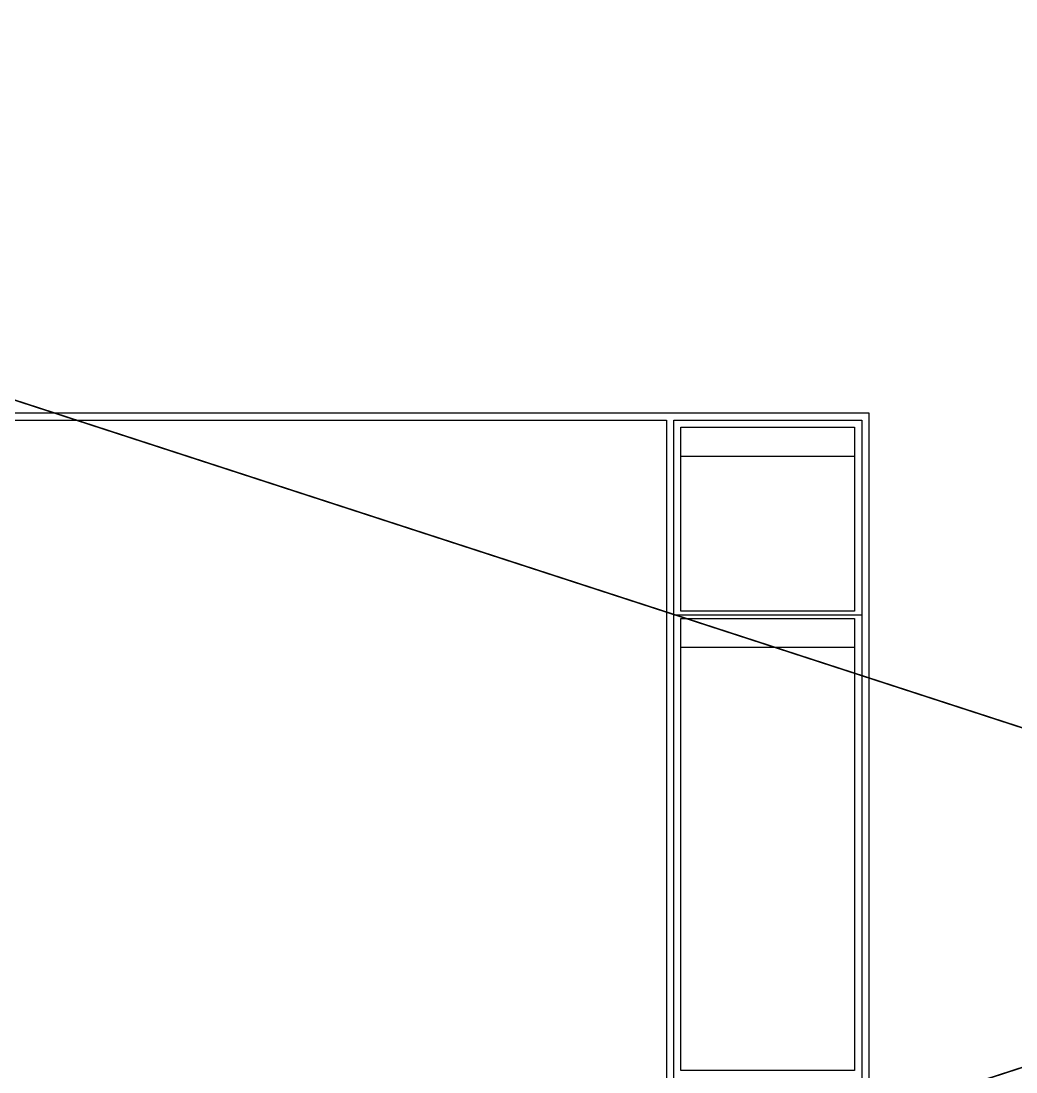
# Model space of a CAD drawing. Extents: x 0 to 840, y 0 to 273.
# Drawn here: x 182.4 to 337.7, y 109.4 to 273.4 of the extents above; entities that cross this region are included whole.
import ezdxf

# ---------------------------------------------------------------- set-up
doc = ezdxf.new("R2010")
doc.units = 0
doc.linetypes.add('1', pattern=[60.929508, 30.464754, -30.464754])
doc.layers.get('0').update_dxf_attribs({"linetype": 'CONTINUOUS'})
doc.layers.add('图框', color=7, linetype='CONTINUOUS')

msp = doc.modelspace()

# ---------------------------------------------------------------- linework, layer by layer
at = {"color": 7, "linetype": '1', "const_width": 0.239}
for points in [[(0, 273.25), (840.16, 0)], [(0, 0), (840.16, 273.25)], [(0, 273.25), (840.16, 0)], [(0, 0), (840.16, 273.25)]]:
    msp.add_lwpolyline(points, dxfattribs=at)
at = {"layer": '图框', "color": 7}
for points in [[(314.72, 212.26), (314.72, 4.57), (2.18, 4.57), (2.18, 212.26), (314.72, 212.26)], [(3.31, 5.69), (3.31, 211.13), (283.12, 211.13), (283.12, 5.69), (3.31, 5.69)], [(313.6, 211.13), (313.6, 5.69), (284.25, 5.69), (284.25, 211.13), (313.6, 211.13)], [(312.47, 210), (312.47, 181.31), (285.38, 181.31), (285.38, 210), (312.47, 210)], [(312.47, 210), (312.47, 205.45), (285.38, 205.45), (285.38, 210), (312.47, 210)], [(284.25, 180.75), (313.6, 180.75)], [(312.47, 180.18), (312.47, 109.66), (285.38, 109.66), (285.38, 180.18), (312.47, 180.18)], [(312.47, 180.18), (312.47, 175.63), (285.38, 175.63), (285.38, 180.18), (312.47, 180.18)]]:
    msp.add_lwpolyline(points, dxfattribs=at)
at = {"layer": '图框', "color": 7, "const_width": 0.00000000153}
for points in [[(287.81, 207.97), (287.81, 207.34), (288.9, 207.34), (288.9, 207.13), (287.57, 207.13), (287.57, 208.98), (288.86, 208.98), (288.86, 208.78), (287.81, 208.78), (287.81, 208.18), (288.82, 208.18), (288.82, 207.97), (287.81, 207.97)], [(289.13, 208.46), (289.33, 208.46), (289.33, 208.24), (289.33, 208.24), (289.39, 208.32), (289.45, 208.39), (289.52, 208.44), (289.52, 208.44), (289.6, 208.47), (289.68, 208.49), (289.77, 208.5), (289.77, 208.5), (289.89, 208.49), (290, 208.46), (290.08, 208.4), (290.08, 208.4), (290.14, 208.33), (290.18, 208.24), (290.19, 208.14), (290.19, 207.13), (289.98, 207.13), (289.98, 208.05), (289.98, 208.05), (289.98, 208.13), (289.95, 208.19), (289.91, 208.24), (289.91, 208.24), (289.85, 208.28), (289.79, 208.31), (289.71, 208.31), (289.71, 208.31), (289.61, 208.3), (289.52, 208.26), (289.45, 208.19), (289.45, 208.19), (289.39, 208.1), (289.36, 207.99), (289.35, 207.86), (289.35, 207.13), (289.13, 207.13), (289.13, 208.46)], [(291.01, 208.46), (291.01, 208.29), (290.79, 208.29), (290.79, 207.38), (290.79, 207.38), (290.79, 207.33), (290.8, 207.3), (290.81, 207.28), (290.81, 207.28), (290.84, 207.27), (290.87, 207.26), (290.91, 207.26), (290.91, 207.26), (290.95, 207.26), (290.98, 207.26), (291.01, 207.27), (291.01, 207.09), (291.01, 207.09), (290.95, 207.08), (290.89, 207.07), (290.84, 207.07), (290.84, 207.07), (290.76, 207.08), (290.7, 207.09), (290.65, 207.12), (290.65, 207.12), (290.61, 207.17), (290.59, 207.22), (290.58, 207.28), (290.58, 208.29), (290.4, 208.29), (290.4, 208.46), (290.58, 208.46), (290.58, 208.83), (290.79, 208.83), (290.79, 208.46), (291.01, 208.46)], [(292.34, 207.72), (291.36, 207.72), (291.36, 207.72), (291.37, 207.59), (291.41, 207.48), (291.47, 207.39), (291.47, 207.39), (291.54, 207.32), (291.64, 207.28), (291.75, 207.27), (291.75, 207.27), (291.9, 207.3), (292.02, 207.38), (292.1, 207.53), (292.31, 207.53), (292.31, 207.53), (292.27, 207.4), (292.21, 207.28), (292.12, 207.19), (292.12, 207.19), (292.01, 207.12), (291.89, 207.08), (291.74, 207.07), (291.74, 207.07), (291.57, 207.09), (291.42, 207.15), (291.3, 207.26), (291.3, 207.26), (291.21, 207.4), (291.15, 207.57), (291.14, 207.78), (291.14, 207.78), (291.16, 207.98), (291.21, 208.16), (291.3, 208.3), (291.3, 208.3), (291.43, 208.41), (291.57, 208.48), (291.75, 208.5), (291.75, 208.5), (292.08, 208.41), (292.27, 208.16), (292.34, 207.72)], [(292.11, 207.9), (292.11, 207.9), (292.1, 208.01), (292.07, 208.1), (292.01, 208.19), (292.01, 208.19), (291.93, 208.25), (291.85, 208.29), (291.75, 208.3), (291.75, 208.3), (291.64, 208.29), (291.56, 208.26), (291.48, 208.19), (291.48, 208.19), (291.42, 208.11), (291.38, 208.01), (291.36, 207.9)], [(293.21, 208.28), (293.21, 208.28), (293.08, 208.26), (292.97, 208.23), (292.89, 208.18), (292.89, 208.18), (292.83, 208.1), (292.8, 207.98), (292.78, 207.82), (292.78, 207.13), (292.57, 207.13), (292.57, 208.46), (292.77, 208.46), (292.77, 208.22), (292.77, 208.22), (292.83, 208.31), (292.89, 208.38), (292.94, 208.44), (292.94, 208.44), (293, 208.47), (293.06, 208.49), (293.13, 208.5), (293.13, 208.5), (293.15, 208.5), (293.18, 208.5), (293.21, 208.49), (293.21, 208.28)], [(293.42, 206.57), (293.42, 208.46), (293.61, 208.46), (293.61, 208.26), (293.61, 208.26), (293.73, 208.39), (293.87, 208.47), (294.04, 208.5), (294.04, 208.5), (294.2, 208.48), (294.34, 208.41), (294.45, 208.3), (294.45, 208.3), (294.54, 208.16), (294.59, 207.98), (294.61, 207.77), (294.61, 207.77), (294.59, 207.57), (294.54, 207.4), (294.45, 207.26), (294.45, 207.26), (294.34, 207.16), (294.2, 207.09), (294.04, 207.07), (294.04, 207.07), (293.88, 207.09), (293.75, 207.16), (293.63, 207.27), (293.63, 206.57), (293.42, 206.57)], [(294, 208.3), (293.9, 208.29), (293.81, 208.24), (293.73, 208.16), (293.73, 208.16), (293.67, 208.06), (293.64, 207.93), (293.63, 207.79), (293.63, 207.79), (293.64, 207.64), (293.67, 207.51), (293.73, 207.41), (293.73, 207.41), (293.81, 207.33), (293.9, 207.28), (294, 207.27), (294, 207.27), (294.11, 207.28), (294.2, 207.33), (294.28, 207.41), (294.28, 207.41), (294.34, 207.51), (294.38, 207.64), (294.39, 207.78), (294.39, 207.78), (294.38, 207.93), (294.34, 208.05), (294.28, 208.16), (294.28, 208.16), (294.2, 208.24), (294.11, 208.29), (294, 208.3)], [(295.48, 208.28), (295.48, 208.28), (295.35, 208.26), (295.24, 208.23), (295.16, 208.18), (295.16, 208.18), (295.1, 208.1), (295.06, 207.98), (295.05, 207.82), (295.05, 207.13), (294.84, 207.13), (294.84, 208.46), (295.03, 208.46), (295.03, 208.22), (295.03, 208.22), (295.09, 208.31), (295.15, 208.38), (295.21, 208.44), (295.21, 208.44), (295.27, 208.47), (295.33, 208.49), (295.4, 208.5), (295.4, 208.5), (295.42, 208.5), (295.45, 208.5), (295.48, 208.49), (295.48, 208.28)], [(295.91, 208.72), (295.7, 208.72), (295.7, 208.98), (295.91, 208.98)], [(295.91, 208.46), (295.91, 207.13), (295.7, 207.13), (295.7, 208.46), (295.91, 208.46)], [(296.41, 207.53), (296.41, 207.53), (296.42, 207.45), (296.45, 207.39), (296.49, 207.34), (296.49, 207.34), (296.55, 207.3), (296.63, 207.27), (296.73, 207.27), (296.73, 207.27), (296.82, 207.27), (296.89, 207.29), (296.96, 207.32), (296.96, 207.32), (297, 207.37), (297.03, 207.42), (297.04, 207.47), (297.04, 207.47), (297.04, 207.52), (297.02, 207.56), (296.99, 207.59), (296.99, 207.59), (296.96, 207.62), (296.9, 207.64), (296.84, 207.66), (296.64, 207.71), (296.64, 207.71), (296.5, 207.75), (296.39, 207.8), (296.31, 207.85), (296.31, 207.85), (296.26, 207.92), (296.23, 208), (296.22, 208.09), (296.22, 208.09), (296.23, 208.21), (296.28, 208.31), (296.36, 208.39), (296.36, 208.39), (296.46, 208.45), (296.58, 208.49), (296.73, 208.5), (296.73, 208.5), (296.87, 208.49), (296.99, 208.45), (297.08, 208.39), (297.08, 208.39), (297.15, 208.31), (297.2, 208.21), (297.21, 208.09), (296.99, 208.09), (296.99, 208.09), (296.95, 208.21), (296.86, 208.28), (296.72, 208.3), (296.72, 208.3), (296.64, 208.3), (296.57, 208.28), (296.51, 208.25), (296.51, 208.25), (296.47, 208.21), (296.45, 208.16), (296.44, 208.1), (296.44, 208.1), (296.44, 208.06), (296.46, 208.02), (296.5, 207.99), (296.5, 207.99), (296.54, 207.96), (296.61, 207.93), (296.68, 207.91), (296.89, 207.86), (296.89, 207.86), (297.01, 207.83), (297.1, 207.78), (297.17, 207.73), (297.17, 207.73), (297.22, 207.66), (297.25, 207.58), (297.26, 207.49), (297.26, 207.49), (297.25, 207.37), (297.2, 207.27), (297.12, 207.18), (297.12, 207.18), (297, 207.12), (296.87, 207.08), (296.71, 207.07), (296.71, 207.07), (296.43, 207.12), (296.25, 207.27), (296.18, 207.53), (296.41, 207.53)], [(298.63, 207.72), (297.65, 207.72), (297.65, 207.72), (297.66, 207.59), (297.7, 207.48), (297.76, 207.39), (297.76, 207.39), (297.83, 207.32), (297.93, 207.28), (298.04, 207.27), (298.04, 207.27), (298.19, 207.3), (298.31, 207.38), (298.39, 207.53), (298.6, 207.53), (298.6, 207.53), (298.56, 207.4), (298.5, 207.28), (298.41, 207.19), (298.41, 207.19), (298.3, 207.12), (298.18, 207.08), (298.03, 207.07), (298.03, 207.07), (297.86, 207.09), (297.71, 207.15), (297.59, 207.26), (297.59, 207.26), (297.5, 207.4), (297.45, 207.57), (297.43, 207.78), (297.43, 207.78), (297.45, 207.98), (297.5, 208.16), (297.59, 208.3), (297.59, 208.3), (297.72, 208.41), (297.87, 208.48), (298.04, 208.5), (298.04, 208.5), (298.37, 208.41), (298.57, 208.16), (298.63, 207.72)], [(298.4, 207.9), (298.4, 207.9), (298.39, 208.01), (298.36, 208.1), (298.3, 208.19), (298.3, 208.19), (298.22, 208.25), (298.14, 208.29), (298.04, 208.3), (298.04, 208.3), (297.93, 208.29), (297.85, 208.26), (297.77, 208.19), (297.77, 208.19), (297.71, 208.11), (297.67, 208.01), (297.65, 207.9)], [(299.78, 208.98), (299.78, 207.34), (300.7, 207.34), (300.7, 207.13), (299.55, 207.13), (299.55, 208.98), (299.78, 208.98)], [(301.45, 208.5), (301.45, 208.5), (301.63, 208.48), (301.78, 208.42), (301.9, 208.31), (301.9, 208.31), (301.99, 208.17), (302.04, 207.99), (302.06, 207.77), (302.06, 207.77), (302.04, 207.57), (301.99, 207.4), (301.9, 207.26), (301.9, 207.26), (301.78, 207.15), (301.63, 207.09), (301.46, 207.07), (301.46, 207.07), (301.28, 207.09), (301.13, 207.15), (301.01, 207.26), (301.01, 207.26), (300.92, 207.4), (300.87, 207.58), (300.85, 207.79), (300.85, 207.79), (300.87, 207.99), (300.92, 208.17), (301.01, 208.31), (301.01, 208.31), (301.13, 208.42), (301.28, 208.48), (301.45, 208.5)], [(301.46, 208.3), (301.35, 208.29), (301.25, 208.24), (301.18, 208.17), (301.18, 208.17), (301.12, 208.06), (301.09, 207.94), (301.08, 207.79), (301.08, 207.79), (301.09, 207.64), (301.12, 207.51), (301.18, 207.4), (301.18, 207.4), (301.25, 207.33), (301.35, 207.28), (301.46, 207.27), (301.46, 207.27), (301.57, 207.28), (301.66, 207.33), (301.74, 207.4), (301.74, 207.4), (301.79, 207.51), (301.83, 207.63), (301.84, 207.78), (301.84, 207.78), (301.83, 207.93), (301.79, 208.06), (301.74, 208.16), (301.74, 208.16), (301.66, 208.24), (301.57, 208.29), (301.46, 208.3)], [(302.76, 207.07), (302.76, 207.07), (302.62, 207.09), (302.48, 207.16), (302.37, 207.26), (302.37, 207.26), (302.28, 207.4), (302.23, 207.57), (302.21, 207.77), (302.21, 207.77), (302.23, 207.98), (302.28, 208.15), (302.37, 208.3), (302.37, 208.3), (302.48, 208.41), (302.62, 208.48), (302.78, 208.5), (302.78, 208.5), (302.94, 208.47), (303.07, 208.4), (303.19, 208.27), (303.16, 208.46), (303.38, 208.46), (303.38, 207.35), (303.38, 207.35), (303.38, 207.23), (303.37, 207.12), (303.36, 207.03), (303.36, 207.03), (303.34, 206.94), (303.31, 206.86), (303.28, 206.79), (303.28, 206.79), (303.23, 206.72), (303.17, 206.67), (303.1, 206.63), (303.1, 206.63), (303.01, 206.6), (302.91, 206.58), (302.79, 206.57), (302.79, 206.57), (302.64, 206.59), (302.52, 206.62), (302.41, 206.68), (302.41, 206.68), (302.33, 206.76), (302.28, 206.86), (302.26, 206.98), (302.47, 206.98), (302.47, 206.98), (302.52, 206.85), (302.63, 206.78), (302.8, 206.75), (302.8, 206.75), (302.92, 206.76), (303.02, 206.81), (303.09, 206.87), (303.09, 206.87), (303.13, 206.97), (303.16, 207.09), (303.17, 207.24), (303.17, 207.31), (303.17, 207.31), (303.11, 207.23), (303.05, 207.17), (302.98, 207.13), (302.98, 207.13), (302.92, 207.09), (302.84, 207.08), (302.76, 207.07)], [(302.8, 208.3), (302.7, 208.29), (302.61, 208.24), (302.53, 208.16), (302.53, 208.16), (302.48, 208.06), (302.45, 207.93), (302.43, 207.79), (302.43, 207.79), (302.45, 207.64), (302.48, 207.51), (302.53, 207.4), (302.53, 207.4), (302.61, 207.33), (302.7, 207.28), (302.81, 207.27), (302.81, 207.27), (302.91, 207.28), (303, 207.33), (303.07, 207.4), (303.07, 207.4), (303.12, 207.5), (303.16, 207.63), (303.17, 207.78), (303.17, 207.78), (303.16, 207.93), (303.13, 208.06), (303.07, 208.17), (303.07, 208.17), (303, 208.24), (302.91, 208.29), (302.8, 208.3)], [(304.21, 208.5), (304.21, 208.5), (304.39, 208.48), (304.54, 208.42), (304.66, 208.31), (304.66, 208.31), (304.75, 208.17), (304.8, 207.99), (304.82, 207.77), (304.82, 207.77), (304.8, 207.57), (304.75, 207.4), (304.66, 207.26), (304.66, 207.26), (304.54, 207.15), (304.39, 207.09), (304.22, 207.07), (304.22, 207.07), (304.04, 207.09), (303.89, 207.15), (303.77, 207.26), (303.77, 207.26), (303.68, 207.4), (303.63, 207.58), (303.61, 207.79), (303.61, 207.79), (303.63, 207.99), (303.68, 208.17), (303.77, 208.31), (303.77, 208.31), (303.89, 208.42), (304.04, 208.48), (304.21, 208.5)], [(304.22, 208.3), (304.11, 208.29), (304.01, 208.24), (303.94, 208.17), (303.94, 208.17), (303.88, 208.06), (303.85, 207.94), (303.83, 207.79), (303.83, 207.79), (303.85, 207.64), (303.88, 207.51), (303.94, 207.4), (303.94, 207.4), (304.01, 207.33), (304.11, 207.28), (304.22, 207.27), (304.22, 207.27), (304.33, 207.28), (304.42, 207.33), (304.5, 207.4), (304.5, 207.4), (304.55, 207.51), (304.59, 207.63), (304.6, 207.78), (304.6, 207.78), (304.59, 207.93), (304.55, 208.06), (304.5, 208.16), (304.5, 208.16), (304.42, 208.24), (304.33, 208.29), (304.22, 208.3)], [(287.76, 178.23), (287.76, 178.23), (287.76, 178.17), (287.77, 178.1), (287.78, 178.04), (287.78, 178.04), (287.79, 177.97), (287.81, 177.9), (287.84, 177.83), (287.84, 177.83), (287.87, 177.76), (287.91, 177.7), (287.96, 177.64), (287.96, 177.64), (288.01, 177.59), (288.07, 177.55), (288.15, 177.51), (288.15, 177.51), (288.23, 177.48), (288.32, 177.47), (288.42, 177.46), (288.42, 177.46), (288.58, 177.48), (288.72, 177.53), (288.84, 177.62), (288.84, 177.62), (288.93, 177.74), (288.99, 177.87), (289, 178.03), (289, 178.08), (288.44, 178.08), (288.44, 178.29), (289.21, 178.29), (289.21, 177.3), (289.06, 177.3), (289, 177.55), (289, 177.55), (288.82, 177.38), (288.61, 177.28), (288.37, 177.25), (288.37, 177.25), (288.14, 177.28), (287.93, 177.37), (287.76, 177.52), (287.76, 177.52), (287.63, 177.72), (287.55, 177.95), (287.52, 178.22), (287.52, 178.22), (287.52, 178.3), (287.53, 178.38), (287.54, 178.46), (287.54, 178.46), (287.56, 178.55), (287.59, 178.63), (287.63, 178.72), (287.63, 178.72), (287.68, 178.81), (287.73, 178.89), (287.79, 178.96), (287.79, 178.96), (287.86, 179.02), (287.95, 179.08), (288.05, 179.13), (288.05, 179.13), (288.16, 179.17), (288.28, 179.19), (288.41, 179.2), (288.41, 179.2), (288.61, 179.18), (288.79, 179.13), (288.93, 179.04), (288.93, 179.04), (289.05, 178.92), (289.14, 178.78), (289.19, 178.6), (288.95, 178.6), (288.95, 178.6), (288.91, 178.71), (288.85, 178.81), (288.76, 178.88), (288.76, 178.88), (288.66, 178.94), (288.54, 178.98), (288.41, 178.99), (288.41, 178.99), (288.22, 178.96), (288.07, 178.89), (287.94, 178.78), (287.94, 178.78), (287.84, 178.63), (287.78, 178.44), (287.76, 178.23)], [(296.04, 179.16), (296.04, 177.31), (295.83, 177.31), (295.83, 179.16), (296.04, 179.16)], [(298.46, 179.16), (298.46, 177.31), (298.19, 177.31), (297.23, 178.81), (297.23, 177.31), (297.01, 177.31), (297.01, 179.16), (297.27, 179.16), (298.24, 177.65), (298.24, 179.16), (298.46, 179.16)], [(300.69, 178.64), (300.69, 178.47), (300.47, 178.47), (300.47, 177.56), (300.47, 177.56), (300.47, 177.51), (300.48, 177.48), (300.49, 177.46), (300.49, 177.46), (300.51, 177.45), (300.54, 177.44), (300.58, 177.44), (300.58, 177.44), (300.62, 177.44), (300.66, 177.44), (300.69, 177.45), (300.69, 177.27), (300.69, 177.27), (300.62, 177.26), (300.56, 177.25), (300.51, 177.25), (300.51, 177.25), (300.44, 177.26), (300.37, 177.27), (300.32, 177.31), (300.32, 177.31), (300.28, 177.35), (300.26, 177.4), (300.26, 177.46), (300.26, 178.47), (300.07, 178.47), (300.07, 178.64), (300.26, 178.64), (300.26, 179.01), (300.47, 179.01), (300.47, 178.64), (300.69, 178.64)], [(290.65, 177.9), (289.66, 177.9), (289.66, 177.9), (289.68, 177.77), (289.71, 177.66), (289.77, 177.57), (289.77, 177.57), (289.85, 177.5), (289.94, 177.46), (290.06, 177.45), (290.06, 177.45), (290.21, 177.48), (290.33, 177.57), (290.4, 177.71), (290.62, 177.71), (290.62, 177.71), (290.58, 177.58), (290.52, 177.46), (290.43, 177.37), (290.43, 177.37), (290.32, 177.3), (290.19, 177.26), (290.05, 177.25), (290.05, 177.25), (289.87, 177.27), (289.73, 177.33), (289.61, 177.44), (289.61, 177.44), (289.51, 177.58), (289.46, 177.75), (289.44, 177.96), (289.44, 177.96), (289.46, 178.16), (289.52, 178.34), (289.61, 178.48), (289.61, 178.48), (289.73, 178.59), (289.88, 178.66), (290.05, 178.68), (290.05, 178.68), (290.38, 178.59), (290.58, 178.34), (290.65, 177.9)], [(290.42, 178.08), (290.42, 178.08), (290.41, 178.19), (290.37, 178.28), (290.32, 178.37), (290.32, 178.37), (290.24, 178.43), (290.15, 178.47), (290.05, 178.49), (290.05, 178.49), (289.95, 178.47), (289.86, 178.44), (289.79, 178.37), (289.79, 178.37), (289.73, 178.29), (289.69, 178.19), (289.67, 178.08)], [(290.88, 178.64), (291.07, 178.64), (291.07, 178.42), (291.07, 178.42), (291.13, 178.5), (291.2, 178.57), (291.26, 178.62), (291.26, 178.62), (291.34, 178.65), (291.42, 178.67), (291.51, 178.68), (291.51, 178.68), (291.63, 178.67), (291.74, 178.64), (291.82, 178.58), (291.82, 178.58), (291.89, 178.51), (291.92, 178.42), (291.94, 178.32), (291.94, 177.31), (291.73, 177.31), (291.73, 178.23), (291.73, 178.23), (291.72, 178.31), (291.69, 178.37), (291.65, 178.42), (291.65, 178.42), (291.6, 178.46), (291.53, 178.49), (291.45, 178.5), (291.45, 178.5), (291.35, 178.48), (291.26, 178.44), (291.19, 178.37), (291.19, 178.37), (291.13, 178.28), (291.1, 178.17), (291.09, 178.04), (291.09, 177.31), (290.88, 177.31), (290.88, 178.64)], [(293.37, 177.9), (292.39, 177.9), (292.39, 177.9), (292.4, 177.77), (292.44, 177.66), (292.5, 177.57), (292.5, 177.57), (292.57, 177.5), (292.67, 177.46), (292.78, 177.45), (292.78, 177.45), (292.93, 177.48), (293.05, 177.57), (293.13, 177.71), (293.34, 177.71), (293.34, 177.71), (293.3, 177.58), (293.24, 177.46), (293.15, 177.37), (293.15, 177.37), (293.04, 177.3), (292.92, 177.26), (292.77, 177.25), (292.77, 177.25), (292.6, 177.27), (292.45, 177.33), (292.33, 177.44), (292.33, 177.44), (292.24, 177.58), (292.18, 177.75), (292.17, 177.96), (292.17, 177.96), (292.18, 178.16), (292.24, 178.34), (292.33, 178.48), (292.33, 178.48), (292.46, 178.59), (292.6, 178.66), (292.78, 178.68), (292.78, 178.68), (293.11, 178.59), (293.3, 178.34), (293.37, 177.9)], [(293.14, 178.08), (293.14, 178.08), (293.13, 178.19), (293.1, 178.28), (293.04, 178.37), (293.04, 178.37), (292.96, 178.43), (292.88, 178.47), (292.77, 178.49), (292.77, 178.49), (292.67, 178.47), (292.59, 178.44), (292.51, 178.37), (292.51, 178.37), (292.45, 178.29), (292.41, 178.19), (292.39, 178.08)], [(294.24, 178.46), (294.24, 178.46), (294.11, 178.44), (294, 178.41), (293.92, 178.36), (293.92, 178.36), (293.86, 178.28), (293.83, 178.16), (293.81, 178), (293.81, 177.31), (293.6, 177.31), (293.6, 178.64), (293.8, 178.64), (293.8, 178.4), (293.8, 178.4), (293.86, 178.49), (293.92, 178.56), (293.97, 178.62), (293.97, 178.62), (294.03, 178.65), (294.09, 178.67), (294.16, 178.68), (294.16, 178.68), (294.18, 178.68), (294.21, 178.68), (294.24, 178.67), (294.24, 178.46)], [(294.43, 178.25), (294.43, 178.25), (294.49, 178.49), (294.67, 178.63), (294.96, 178.68), (294.96, 178.68), (295.11, 178.67), (295.24, 178.64), (295.34, 178.59), (295.34, 178.59), (295.41, 178.52), (295.45, 178.43), (295.46, 178.32), (295.46, 177.53), (295.46, 177.53), (295.48, 177.48), (295.51, 177.44), (295.58, 177.43), (295.58, 177.43), (295.59, 177.43), (295.61, 177.43), (295.62, 177.43), (295.62, 177.27), (295.62, 177.27), (295.57, 177.26), (295.52, 177.25), (295.48, 177.25), (295.48, 177.25), (295.42, 177.26), (295.36, 177.27), (295.32, 177.3), (295.32, 177.3), (295.29, 177.34), (295.27, 177.38), (295.26, 177.45), (295.26, 177.45), (295.11, 177.34), (294.96, 177.27), (294.81, 177.25), (294.81, 177.25), (294.68, 177.26), (294.57, 177.3), (294.49, 177.36), (294.49, 177.36), (294.42, 177.44), (294.38, 177.53), (294.37, 177.65), (294.37, 177.65), (294.37, 177.68), (294.37, 177.72), (294.38, 177.75), (294.38, 177.75), (294.39, 177.78), (294.4, 177.81), (294.41, 177.84), (294.41, 177.84), (294.42, 177.86), (294.43, 177.88), (294.45, 177.91), (294.45, 177.91), (294.48, 177.93), (294.5, 177.94), (294.51, 177.96), (294.51, 177.96), (294.53, 177.97), (294.56, 177.98), (294.6, 178), (294.6, 178), (294.63, 178.01), (294.66, 178.02), (294.68, 178.03), (294.68, 178.03), (294.71, 178.03), (294.75, 178.04), (294.79, 178.05), (294.79, 178.05), (294.84, 178.05), (294.87, 178.06), (294.9, 178.07), (294.9, 178.07), (294.93, 178.07), (294.98, 178.08), (295.03, 178.08), (295.03, 178.08), (295.1, 178.09), (295.16, 178.11), (295.2, 178.13), (295.2, 178.13), (295.23, 178.16), (295.25, 178.19), (295.25, 178.23), (295.25, 178.29), (295.25, 178.29), (295.24, 178.35), (295.22, 178.4), (295.17, 178.43), (295.17, 178.43), (295.12, 178.46), (295.04, 178.48), (294.95, 178.48), (294.95, 178.48), (294.86, 178.48), (294.79, 178.46), (294.73, 178.43), (294.73, 178.43), (294.69, 178.38), (294.66, 178.32), (294.64, 178.25), (294.43, 178.25)], [(294.85, 177.44), (294.96, 177.45), (295.06, 177.48), (295.14, 177.53), (295.14, 177.53), (295.2, 177.59), (295.24, 177.66), (295.25, 177.73), (295.25, 177.97), (295.25, 177.97), (295.2, 177.95), (295.14, 177.93), (295.06, 177.92), (295.06, 177.92), (294.98, 177.9), (294.9, 177.89), (294.84, 177.88), (294.84, 177.88), (294.78, 177.87), (294.72, 177.84), (294.67, 177.81), (294.67, 177.81), (294.62, 177.77), (294.6, 177.71), (294.59, 177.65), (294.59, 177.65), (294.6, 177.59), (294.62, 177.53), (294.66, 177.49), (294.66, 177.49), (294.71, 177.46), (294.78, 177.44), (294.85, 177.44)], [(299.34, 178.68), (299.34, 178.68), (299.52, 178.66), (299.67, 178.6), (299.79, 178.49), (299.79, 178.49), (299.88, 178.35), (299.93, 178.17), (299.95, 177.96), (299.95, 177.96), (299.93, 177.75), (299.88, 177.58), (299.79, 177.44), (299.79, 177.44), (299.66, 177.33), (299.52, 177.27), (299.34, 177.25), (299.34, 177.25), (299.17, 177.27), (299.02, 177.33), (298.9, 177.44), (298.9, 177.44), (298.81, 177.58), (298.76, 177.76), (298.74, 177.97), (298.74, 177.97), (298.76, 178.17), (298.81, 178.35), (298.9, 178.49), (298.9, 178.49), (299.02, 178.6), (299.17, 178.66), (299.34, 178.68)], [(299.34, 178.49), (299.23, 178.47), (299.14, 178.42), (299.06, 178.35), (299.06, 178.35), (299.01, 178.24), (298.97, 178.12), (298.96, 177.97), (298.96, 177.97), (298.97, 177.82), (299.01, 177.69), (299.06, 177.59), (299.06, 177.59), (299.14, 177.51), (299.23, 177.46), (299.34, 177.45), (299.34, 177.45), (299.45, 177.46), (299.55, 177.51), (299.62, 177.59), (299.62, 177.59), (299.68, 177.69), (299.71, 177.81), (299.73, 177.96), (299.73, 177.96), (299.71, 178.11), (299.68, 178.24), (299.63, 178.35), (299.63, 178.35), (299.55, 178.42), (299.46, 178.47), (299.34, 178.49)], [(302.02, 177.9), (301.03, 177.9), (301.03, 177.9), (301.05, 177.77), (301.08, 177.66), (301.14, 177.57), (301.14, 177.57), (301.22, 177.5), (301.31, 177.46), (301.43, 177.45), (301.43, 177.45), (301.58, 177.48), (301.7, 177.57), (301.78, 177.71), (301.99, 177.71), (301.99, 177.71), (301.95, 177.58), (301.89, 177.46), (301.8, 177.37), (301.8, 177.37), (301.69, 177.3), (301.56, 177.26), (301.42, 177.25), (301.42, 177.25), (301.25, 177.27), (301.1, 177.33), (300.98, 177.44), (300.98, 177.44), (300.89, 177.58), (300.83, 177.75), (300.81, 177.96), (300.81, 177.96), (300.83, 178.16), (300.89, 178.34), (300.98, 178.48), (300.98, 178.48), (301.1, 178.59), (301.25, 178.66), (301.42, 178.68), (301.42, 178.68), (301.75, 178.59), (301.95, 178.34), (302.02, 177.9)], [(301.79, 178.08), (301.79, 178.08), (301.78, 178.19), (301.74, 178.28), (301.69, 178.37), (301.69, 178.37), (301.61, 178.43), (301.52, 178.47), (301.42, 178.49), (301.42, 178.49), (301.32, 178.47), (301.23, 178.44), (301.16, 178.37), (301.16, 178.37), (301.1, 178.29), (301.06, 178.19), (301.04, 178.08)], [(302.4, 177.71), (302.4, 177.71), (302.42, 177.63), (302.45, 177.57), (302.49, 177.52), (302.49, 177.52), (302.54, 177.48), (302.62, 177.45), (302.73, 177.45), (302.73, 177.45), (302.82, 177.45), (302.89, 177.47), (302.96, 177.5), (302.96, 177.5), (303, 177.55), (303.03, 177.6), (303.04, 177.66), (303.04, 177.66), (303.04, 177.7), (303.02, 177.74), (302.99, 177.77), (302.99, 177.77), (302.95, 177.8), (302.9, 177.82), (302.83, 177.84), (302.64, 177.89), (302.64, 177.89), (302.49, 177.93), (302.38, 177.98), (302.31, 178.03), (302.31, 178.03), (302.25, 178.1), (302.22, 178.18), (302.21, 178.27), (302.21, 178.27), (302.23, 178.39), (302.28, 178.49), (302.35, 178.57), (302.35, 178.57), (302.46, 178.63), (302.58, 178.67), (302.72, 178.68), (302.72, 178.68), (302.87, 178.67), (302.99, 178.63), (303.08, 178.57), (303.08, 178.57), (303.15, 178.49), (303.19, 178.39), (303.21, 178.27), (302.98, 178.27), (302.98, 178.27), (302.95, 178.39), (302.86, 178.46), (302.72, 178.49), (302.72, 178.49), (302.64, 178.48), (302.57, 178.46), (302.51, 178.43), (302.51, 178.43), (302.47, 178.39), (302.44, 178.34), (302.43, 178.28), (302.43, 178.28), (302.44, 178.24), (302.46, 178.2), (302.49, 178.17), (302.49, 178.17), (302.54, 178.14), (302.6, 178.12), (302.68, 178.09), (302.89, 178.04), (302.89, 178.04), (303.01, 178.01), (303.1, 177.96), (303.17, 177.91), (303.17, 177.91), (303.22, 177.84), (303.25, 177.77), (303.26, 177.67), (303.26, 177.67), (303.25, 177.55), (303.2, 177.45), (303.11, 177.37), (303.11, 177.37), (303, 177.3), (302.87, 177.26), (302.71, 177.25), (302.71, 177.25), (302.42, 177.3), (302.25, 177.45), (302.18, 177.71), (302.4, 177.71)]]:
    msp.add_lwpolyline(points, dxfattribs=at)

doc.saveas('drawing.dxf')
